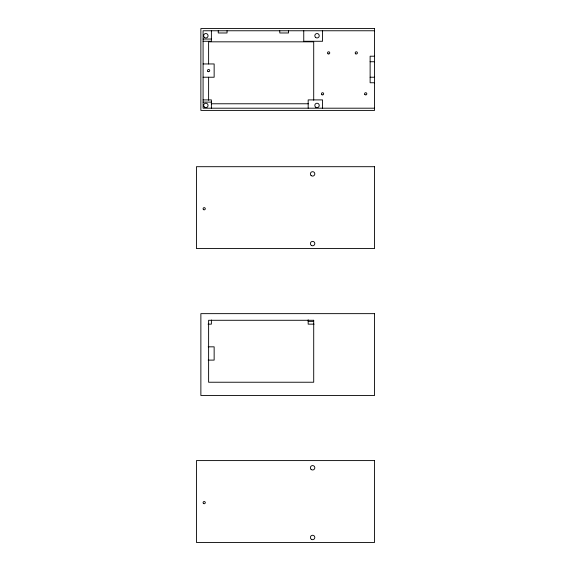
<?xml version="1.0" encoding="UTF-8"?>
<svg xmlns="http://www.w3.org/2000/svg" width="571" height="571" viewBox="0 0 571 571"><rect width="100%" height="100%" fill="white"/><g stroke="black" fill="none" stroke-linecap="round" stroke-linejoin="round"><path stroke-width="0.86" d="M374.555 30.763L203.083 30.763L203.083 108.197L374.555 108.197M203.083 39.056L211.384 39.056M203.083 41.269L211.384 41.269L211.384 30.763M374.555 56.208L370.129 56.208L370.129 82.759L374.555 82.759M370.129 61.739L374.555 61.739M203.083 63.952L214.146 63.952L214.146 77.228L203.083 77.228M370.129 77.228L374.555 77.228M203.083 99.904L211.384 99.904L211.384 108.197M203.083 102.116L211.384 102.116M211.284 103.772L308.369 103.772M308.176 321.387L313.393 321.387M208.065 324.15L211.384 324.15L211.384 320.003M314.1 324.15L308.176 324.15L308.176 319.81M208.187 346.833L214.146 346.833L214.146 360.108L208.187 360.108M322.558 30.763L322.558 41.269L303.751 41.269L303.751 30.763M322.558 108.197L322.558 99.904L308.176 99.904L308.176 108.197M313.707 100.232L313.707 41.826L208.615 41.826L208.615 63.952M288.569 30.763L288.569 32.975L279.776 32.975L279.776 30.763M227.051 30.763L227.051 32.975L218.25 32.975L218.25 30.763M208.615 77.228L208.615 100.232M374.555 28.55L200.871 28.55L200.871 110.41L374.555 110.41L374.555 28.55M374.555 166.696L196.445 166.696L196.445 248.563L374.555 248.563L374.555 166.696M374.555 313.643L200.871 313.643L200.871 395.503L374.555 395.503L374.555 313.643M313.707 320.281L208.615 320.281L208.615 382.235L313.707 382.235L313.707 320.281M374.555 460.59L196.445 460.59L196.445 542.45L374.555 542.45L374.555 460.59M364.919 94.6A1.106 1.106 0 0 0 366.775 94.108A1.106 1.106 0 0 0 365.419 92.752A1.106 1.106 0 0 0 364.919 94.6M355.747 53.845A1.106 1.106 0 0 0 357.403 52.889A1.106 1.106 0 0 0 355.747 51.932A1.106 1.106 0 0 0 355.747 53.845M328.089 53.845A1.106 1.106 0 0 0 329.752 52.889A1.106 1.106 0 0 0 328.089 51.932A1.106 1.106 0 0 0 328.089 53.845M322.008 94.779A1.106 1.106 0 0 0 323.664 93.822A1.106 1.106 0 0 0 322.008 92.859A1.106 1.106 0 0 0 322.008 94.779M204.282 37.308A2.213 2.213 0 0 0 207.987 36.316A2.213 2.213 0 0 0 205.275 33.603A2.213 2.213 0 0 0 204.282 37.308M204.282 106.998A2.213 2.213 0 0 0 207.987 106.006A2.213 2.213 0 0 0 205.275 103.301A2.213 2.213 0 0 0 204.282 106.998M315.527 37.365A2.213 2.213 0 0 0 319.189 36.223A2.213 2.213 0 0 0 316.37 33.632A2.213 2.213 0 0 0 315.527 37.365M315.92 107.348A2.213 2.213 0 0 0 319.239 105.435A2.213 2.213 0 0 0 315.92 103.515A2.213 2.213 0 0 0 315.92 107.348M207.908 71.439A1.106 1.106 0 0 0 209.707 70.775A1.106 1.106 0 0 0 208.237 69.548A1.106 1.106 0 0 0 207.908 71.439M203.483 503.472A1.106 1.106 0 0 0 205.282 502.815A1.106 1.106 0 0 0 203.811 501.588A1.106 1.106 0 0 0 203.483 503.472M311.102 469.405A2.213 2.213 0 0 0 314.764 468.263A2.213 2.213 0 0 0 311.944 465.665A2.213 2.213 0 0 0 311.102 469.405M311.495 539.388A2.213 2.213 0 0 0 314.814 537.475A2.213 2.213 0 0 0 311.495 535.555A2.213 2.213 0 0 0 311.495 539.388M311.102 175.518A2.213 2.213 0 0 0 314.764 174.376A2.213 2.213 0 0 0 311.944 171.778A2.213 2.213 0 0 0 311.102 175.518M203.483 209.586A1.106 1.106 0 0 0 205.282 208.922A1.106 1.106 0 0 0 203.811 207.701A1.106 1.106 0 0 0 203.483 209.586M311.495 245.501A2.213 2.213 0 0 0 314.814 243.581A2.213 2.213 0 0 0 311.495 241.669A2.213 2.213 0 0 0 311.495 245.501"/></g></svg>
